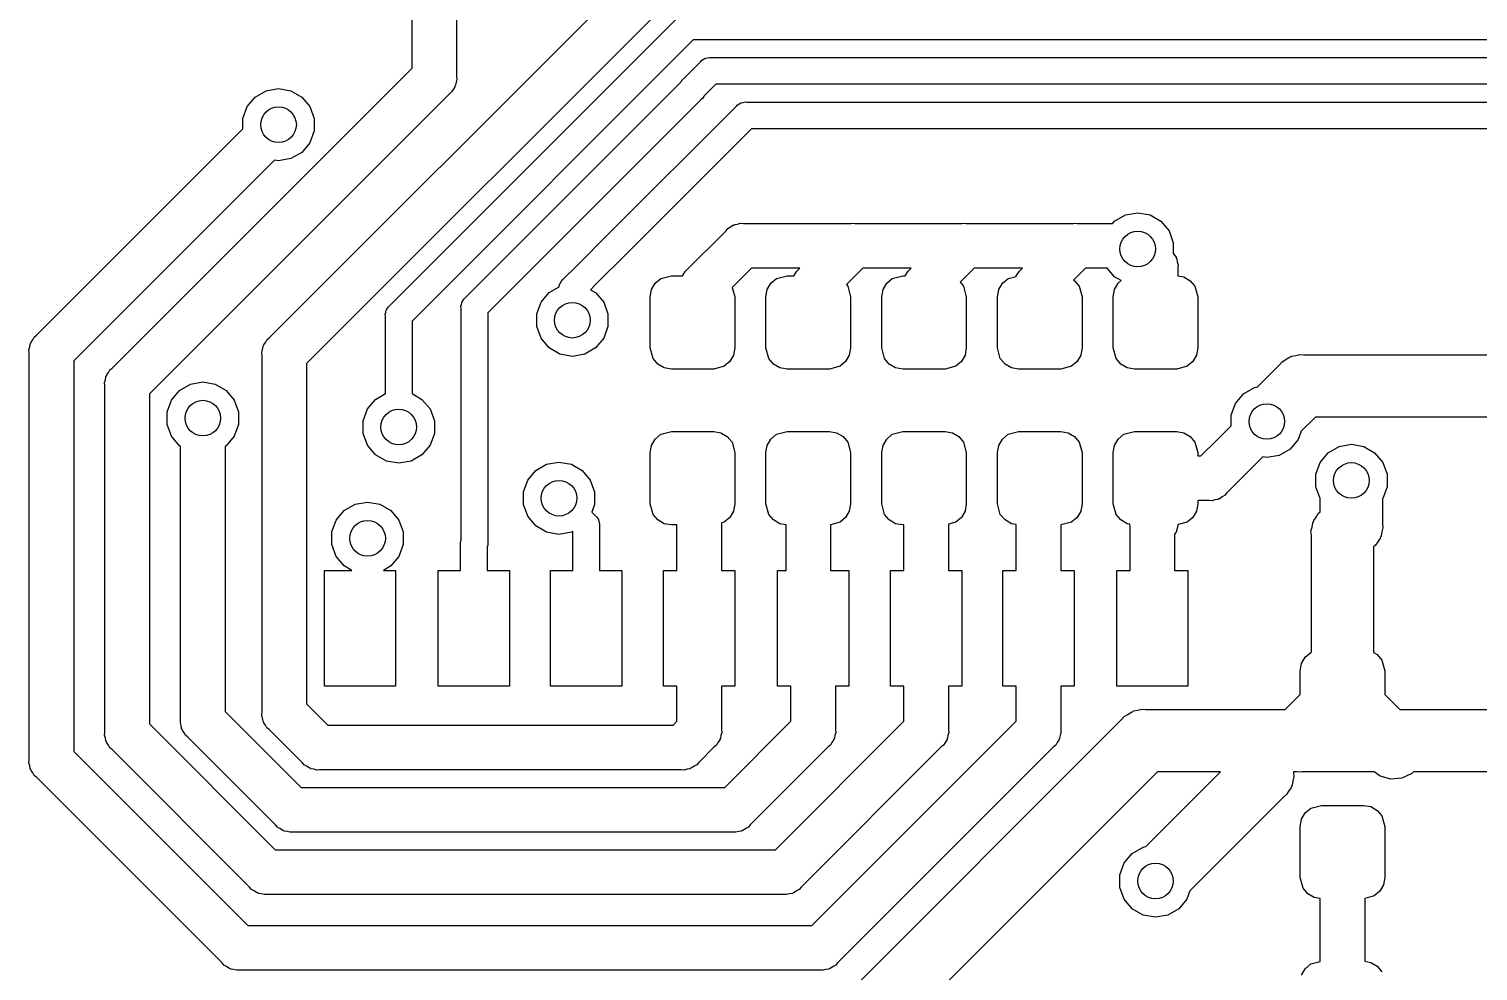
# Model space of a CAD drawing. Extents: x 41 to 175, y -135 to -43.
# Drawn here: x 40.85 to 57.12, y -126.01 to -115.43 of the extents above; entities that cross this region are included whole.
import ezdxf

# ---------------------------------------------------------------- set-up
doc = ezdxf.new("R2010")
doc.units = 0
doc.header["$MEASUREMENT"] = 0
doc.layers.add('BLACK', color=7, linetype='CONTINUOUS')

msp = doc.modelspace()

# ---------------------------------------------------------------- linework, layer by layer
at = {"layer": 'BLACK', "linetype": 'CONTINUOUS'}
for p, q in [((43.5456, -118.899), (51.85, -110.594)), ((52.2691, -110.882), (43.9647, -119.187)), ((45.15, -115.869), (45.15, -114.353)), ((45.65, -114.446), (45.65, -115.961)), ((44.8986, -118.536), (48.1358, -115.299)), ((48.3086, -115.55), (45.15, -118.709)), ((63.9435, -115.55), (48.3086, -115.55)), ((41.7809, -119.238), (45.15, -115.869)), ((48.1986, -115.989), (48.3893, -115.799)), ((48.3893, -115.799), (48.4021, -115.783)), ((48.4021, -115.783), (48.4193, -115.773)), ((48.4193, -115.773), (48.4356, -115.762)), ((48.4356, -115.762), (48.4421, -115.76)), ((48.4421, -115.76), (48.4479, -115.757)), ((48.4479, -115.757), (48.4674, -115.753)), ((48.4674, -115.753), (48.4867, -115.748)), ((48.4867, -115.748), (48.5067, -115.75)), ((48.5067, -115.75), (68.028, -115.75)), ((45.6443, -116.026), (45.6385, -116.059)), ((45.6529, -115.994), (45.6443, -116.026)), ((45.65, -115.961), (45.6529, -115.994)), ((45.7486, -118.446), (48.168, -116.027)), ((48.168, -116.027), (48.1734, -116.019)), ((48.1734, -116.019), (48.1833, -116.002)), ((48.1833, -116.002), (48.1986, -115.989)), ((45.5691, -116.157), (42.2, -119.526)), ((43.2983, -116.301), (43.3889, -116.193)), ((43.3889, -116.193), (43.5111, -116.122)), ((43.5111, -116.122), (43.65, -116.098)), ((43.65, -116.098), (43.7889, -116.122)), ((43.7889, -116.122), (43.9111, -116.193)), ((43.9111, -116.193), (44.0018, -116.301)), ((45.5945, -116.135), (45.5691, -116.157)), ((45.611, -116.107), (45.5945, -116.135)), ((45.6301, -116.079), (45.611, -116.107)), ((45.633, -116.069), (45.6301, -116.079)), ((45.6385, -116.059), (45.633, -116.069)), ((48.4266, -116.188), (48.4167, -116.205)), ((48.432, -116.18), (48.4266, -116.188)), ((48.5621, -116.05), (48.432, -116.18)), ((68.0836, -116.05), (48.5621, -116.05)), ((43.25, -116.433), (43.2983, -116.301)), ((44.0018, -116.301), (44.05, -116.433)), ((48.4014, -116.218), (46, -118.619)), ((47.3532, -117.735), (48.7893, -116.299)), ((48.4167, -116.205), (48.4014, -116.218)), ((48.7893, -116.299), (48.8021, -116.283)), ((48.8021, -116.283), (48.8193, -116.273)), ((48.8193, -116.273), (48.8356, -116.262)), ((48.8356, -116.262), (48.8421, -116.26)), ((48.8421, -116.26), (48.8479, -116.257)), ((48.8479, -116.257), (48.8675, -116.253)), ((48.8675, -116.253), (48.8867, -116.248)), ((48.8867, -116.248), (48.9065, -116.25)), ((48.9065, -116.25), (68.2351, -116.25)), ((43.25, -116.55), (43.25, -116.433)), ((44.05, -116.433), (44.05, -116.574)), ((43.0887, -116.712), (43.25, -116.55)), ((44.05, -116.574), (44.0018, -116.707)), ((48.9621, -116.55), (47.5654, -117.947)), ((68.2907, -116.55), (48.9621, -116.55)), ((40.9309, -118.869), (43.0887, -116.712)), ((43.0887, -116.712), (43.0887, -116.712)), ((43.9111, -116.815), (43.7889, -116.885)), ((44.0018, -116.707), (43.9111, -116.815)), ((43.6053, -116.902), (43.4423, -117.065)), ((43.65, -116.91), (43.6053, -116.902)), ((43.7889, -116.885), (43.65, -116.91)), ((43.4423, -117.065), (41.35, -119.157)), ((43.4423, -117.065), (43.4423, -117.065)), ((53.1611, -117.518), (53.3, -117.494)), ((53.3, -117.494), (53.4389, -117.518)), ((48.6972, -117.669), (48.7259, -117.653)), ((48.7259, -117.653), (48.7531, -117.634)), ((48.7531, -117.634), (48.7639, -117.631)), ((48.7639, -117.631), (48.7736, -117.625)), ((48.7736, -117.625), (48.8062, -117.62)), ((48.8062, -117.62), (48.8383, -117.611)), ((48.8383, -117.611), (48.8713, -117.614)), ((48.8713, -117.614), (50.0775, -117.614)), ((50.0775, -117.614), (50.0883, -117.611)), ((50.0883, -117.611), (50.1213, -117.614)), ((50.1213, -117.614), (51.3275, -117.614)), ((51.3275, -117.614), (51.3383, -117.611)), ((51.3383, -117.611), (51.3713, -117.614)), ((51.3713, -117.614), (52.5775, -117.614)), ((52.5775, -117.614), (52.5883, -117.611)), ((52.5883, -117.611), (52.6213, -117.614)), ((52.6213, -117.614), (53.0179, -117.614)), ((53.0179, -117.614), (53.0389, -117.589)), ((53.0389, -117.589), (53.1611, -117.518)), ((53.4389, -117.518), (53.5611, -117.589)), ((53.5611, -117.589), (53.6518, -117.697)), ((47.0032, -118.085), (47.3532, -117.735)), ((47.3532, -117.735), (47.3532, -117.735)), ((48.2224, -118.148), (48.6759, -117.695)), ((48.6759, -117.695), (48.6972, -117.669)), ((53.6518, -117.697), (53.7, -117.829)), ((53.7, -117.829), (53.7, -117.946)), ((47.5654, -117.947), (47.2153, -118.297)), ((47.5654, -117.947), (47.5654, -117.947)), ((53.7, -117.946), (53.711, -117.966)), ((53.711, -117.966), (53.7301, -117.993)), ((53.7301, -117.993), (53.733, -118.004)), ((46.8486, -118.239), (47.0032, -118.085)), ((47.0032, -118.085), (47.0032, -118.085)), ((48.1863, -118.2), (48.2224, -118.148)), ((48.9639, -118.114), (48.7466, -118.331)), ((49.5068, -118.114), (48.9639, -118.114)), ((49.4363, -118.2), (49.4724, -118.148)), ((49.4724, -118.148), (49.5068, -118.114)), ((50.2139, -118.114), (50.0276, -118.3)), ((50.7568, -118.114), (50.2139, -118.114)), ((50.6863, -118.2), (50.7224, -118.148)), ((50.7224, -118.148), (50.7568, -118.114)), ((51.4639, -118.114), (51.3048, -118.273)), ((52.0068, -118.114), (51.4639, -118.114)), ((51.9346, -118.202), (51.9724, -118.148)), ((51.9724, -118.148), (52.0068, -118.114)), ((52.7139, -118.114), (52.5788, -118.249)), ((52.9574, -118.114), (52.7139, -118.114)), ((53.0389, -118.211), (52.9574, -118.114)), ((53.733, -118.004), (53.7385, -118.013)), ((53.7385, -118.013), (53.7443, -118.046)), ((53.7443, -118.046), (53.7529, -118.078)), ((53.7529, -118.078), (53.75, -118.111)), ((53.75, -118.111), (53.75, -118.202)), ((46.8018, -118.324), (46.8034, -118.318)), ((46.8034, -118.318), (46.8069, -118.298)), ((46.8069, -118.298), (46.8102, -118.292)), ((46.8102, -118.292), (46.812, -118.286)), ((46.812, -118.286), (46.8234, -118.269)), ((46.8234, -118.269), (46.8333, -118.252)), ((46.8333, -118.252), (46.8486, -118.239)), ((47.2153, -118.297), (47.1554, -118.357)), ((47.2153, -118.297), (47.2153, -118.297)), ((47.8393, -118.356), (47.8806, -118.285)), ((47.8806, -118.285), (47.9437, -118.232)), ((47.9437, -118.232), (48.0625, -118.2)), ((48.0625, -118.2), (48.1863, -118.2)), ((49.1393, -118.356), (49.1806, -118.285)), ((49.1806, -118.285), (49.2437, -118.232)), ((49.2437, -118.232), (49.3625, -118.2)), ((49.3625, -118.2), (49.4363, -118.2)), ((50.0276, -118.3), (50.0432, -118.319)), ((50.0432, -118.319), (50.075, -118.438)), ((50.4393, -118.356), (50.4806, -118.285)), ((50.4806, -118.285), (50.5437, -118.232)), ((50.5437, -118.232), (50.6625, -118.2)), ((50.6625, -118.2), (50.6863, -118.2)), ((51.3048, -118.273), (51.3432, -118.319)), ((51.3432, -118.319), (51.375, -118.438)), ((51.7393, -118.356), (51.7806, -118.285)), ((51.7806, -118.285), (51.8438, -118.232)), ((51.8438, -118.232), (51.9331, -118.208)), ((51.9331, -118.208), (51.9346, -118.202)), ((52.5788, -118.249), (52.5902, -118.256)), ((52.5902, -118.256), (52.6432, -118.319)), ((52.6432, -118.319), (52.675, -118.438)), ((53.1156, -118.255), (53.0389, -118.211)), ((53.0393, -118.356), (53.0806, -118.285)), ((53.0806, -118.285), (53.1156, -118.255)), ((53.75, -118.202), (53.8187, -118.214)), ((53.8187, -118.214), (53.8902, -118.256)), ((53.8902, -118.256), (53.9432, -118.319)), ((53.9432, -118.319), (53.975, -118.438)), ((45.712, -118.493), (45.7234, -118.476)), ((45.7234, -118.476), (45.7333, -118.459)), ((45.7333, -118.459), (45.7486, -118.446)), ((46.5982, -118.497), (46.6889, -118.389)), ((46.6889, -118.389), (46.8018, -118.324)), ((47.1554, -118.357), (47.2111, -118.389)), ((47.2111, -118.389), (47.3018, -118.497)), ((47.825, -118.438), (47.8393, -118.356)), ((47.825, -119.012), (47.825, -118.438)), ((48.7466, -118.331), (48.775, -118.438)), ((48.775, -118.438), (48.775, -119.012)), ((49.125, -118.438), (49.1393, -118.356)), ((49.125, -119.012), (49.125, -118.438)), ((50.075, -118.438), (50.075, -119.012)), ((50.425, -118.438), (50.4393, -118.356)), ((50.425, -119.012), (50.425, -118.438)), ((51.375, -118.438), (51.375, -119.012)), ((51.725, -118.438), (51.7393, -118.356)), ((51.725, -119.012), (51.725, -118.438)), ((52.675, -118.438), (52.675, -119.012)), ((53.025, -118.438), (53.0393, -118.356)), ((53.025, -119.012), (53.025, -118.438)), ((53.975, -118.438), (53.975, -119.012)), ((44.8483, -118.633), (44.8534, -118.614)), ((44.85, -118.653), (44.8483, -118.633)), ((44.8534, -118.614), (44.8569, -118.594)), ((44.8569, -118.594), (44.8602, -118.589)), ((44.8602, -118.589), (44.862, -118.582)), ((44.862, -118.582), (44.8734, -118.566)), ((44.8734, -118.566), (44.8833, -118.549)), ((44.8833, -118.549), (44.8986, -118.536)), ((45.6983, -118.544), (45.7034, -118.525)), ((45.7, -118.564), (45.6983, -118.544)), ((45.7, -121.166), (45.7, -118.564)), ((45.7034, -118.525), (45.7069, -118.505)), ((45.7069, -118.505), (45.7102, -118.499)), ((45.7102, -118.499), (45.712, -118.493)), ((46, -118.619), (46, -121.198)), ((46.55, -118.629), (46.5982, -118.497)), ((46.55, -118.771), (46.55, -118.629)), ((47.3018, -118.497), (47.35, -118.629)), ((47.35, -118.629), (47.35, -118.771)), ((44.85, -119.525), (44.85, -118.653)), ((45.15, -118.709), (45.15, -119.525)), ((46.5982, -118.903), (46.55, -118.771)), ((47.35, -118.771), (47.3018, -118.903)), ((40.8557, -119), (40.8615, -118.967)), ((40.8615, -118.967), (40.867, -118.957)), ((40.867, -118.957), (40.8699, -118.947)), ((40.8699, -118.947), (40.889, -118.919)), ((40.889, -118.919), (40.9055, -118.891)), ((40.9055, -118.891), (40.9309, -118.869)), ((43.4846, -118.976), (43.5036, -118.949)), ((43.5036, -118.949), (43.5202, -118.92)), ((43.5202, -118.92), (43.5456, -118.899)), ((46.6889, -119.011), (46.5982, -118.903)), ((47.3018, -118.903), (47.2111, -119.011)), ((40.8471, -119.032), (40.8557, -119)), ((40.85, -119.065), (40.8471, -119.032)), ((40.85, -123.639), (40.85, -119.065)), ((43.4618, -119.061), (43.4704, -119.029)), ((43.4647, -119.094), (43.4618, -119.061)), ((43.4647, -123.104), (43.4647, -119.094)), ((43.4704, -119.029), (43.4761, -118.996)), ((43.4761, -118.996), (43.4817, -118.987)), ((43.4817, -118.987), (43.4846, -118.976)), ((46.8111, -119.082), (46.6889, -119.011)), ((46.95, -119.106), (46.8111, -119.082)), ((47.0889, -119.082), (46.95, -119.106)), ((47.2111, -119.011), (47.0889, -119.082)), ((47.8568, -119.131), (47.825, -119.012)), ((47.9098, -119.194), (47.8568, -119.131)), ((48.7607, -119.094), (48.7194, -119.165)), ((48.775, -119.012), (48.7607, -119.094)), ((49.1568, -119.131), (49.125, -119.012)), ((49.2098, -119.194), (49.1568, -119.131)), ((50.0607, -119.094), (50.0194, -119.165)), ((50.075, -119.012), (50.0607, -119.094)), ((50.4568, -119.131), (50.425, -119.012)), ((50.5098, -119.194), (50.4568, -119.131)), ((51.3607, -119.094), (51.3194, -119.165)), ((51.375, -119.012), (51.3607, -119.094)), ((51.7568, -119.131), (51.725, -119.012)), ((51.8098, -119.194), (51.7568, -119.131)), ((52.6607, -119.094), (52.6194, -119.165)), ((52.675, -119.012), (52.6607, -119.094)), ((53.0568, -119.131), (53.025, -119.012)), ((53.1098, -119.194), (53.0568, -119.131)), ((53.9607, -119.094), (53.9194, -119.165)), ((53.975, -119.012), (53.9607, -119.094)), ((54.9618, -119.143), (54.9998, -119.116)), ((54.9998, -119.116), (55.0149, -119.112)), ((55.0149, -119.112), (55.0284, -119.104)), ((55.0284, -119.104), (55.0742, -119.096)), ((55.0742, -119.096), (55.119, -119.084)), ((55.119, -119.084), (55.1653, -119.088)), ((55.1653, -119.088), (60.8229, -119.088)), ((41.35, -119.157), (41.35, -123.546)), ((41.7199, -119.315), (41.739, -119.288)), ((41.739, -119.288), (41.7555, -119.259)), ((41.7555, -119.259), (41.7809, -119.238)), ((43.9647, -119.187), (43.9647, -123.011)), ((47.9813, -119.236), (47.9098, -119.194)), ((48.0625, -119.25), (47.9813, -119.236)), ((48.5375, -119.25), (48.0625, -119.25)), ((48.6562, -119.218), (48.5375, -119.25)), ((48.7194, -119.165), (48.6562, -119.218)), ((49.2813, -119.236), (49.2098, -119.194)), ((49.3625, -119.25), (49.2813, -119.236)), ((49.8375, -119.25), (49.3625, -119.25)), ((49.9562, -119.218), (49.8375, -119.25)), ((50.0194, -119.165), (49.9562, -119.218)), ((50.5813, -119.236), (50.5098, -119.194)), ((50.6625, -119.25), (50.5813, -119.236)), ((51.1375, -119.25), (50.6625, -119.25)), ((51.2562, -119.218), (51.1375, -119.25)), ((51.3194, -119.165), (51.2562, -119.218)), ((51.8813, -119.236), (51.8098, -119.194)), ((51.9625, -119.25), (51.8813, -119.236)), ((52.4375, -119.25), (51.9625, -119.25)), ((52.5562, -119.218), (52.4375, -119.25)), ((52.6194, -119.165), (52.5562, -119.218)), ((53.1813, -119.236), (53.1098, -119.194)), ((53.2625, -119.25), (53.1813, -119.236)), ((53.7375, -119.25), (53.2625, -119.25)), ((53.8562, -119.218), (53.7375, -119.25)), ((53.9194, -119.165), (53.8562, -119.218)), ((54.6422, -119.451), (54.8917, -119.202)), ((54.8917, -119.202), (54.9215, -119.166)), ((54.9215, -119.166), (54.9618, -119.143)), ((41.6971, -119.4), (41.7057, -119.368)), ((41.7, -119.433), (41.6971, -119.4)), ((41.7, -123.329), (41.7, -119.433)), ((41.7057, -119.368), (41.7115, -119.335)), ((41.7115, -119.335), (41.717, -119.326)), ((41.717, -119.326), (41.7199, -119.315)), ((42.5389, -119.489), (42.6611, -119.418)), ((42.6611, -119.418), (42.8, -119.394)), ((42.8, -119.394), (42.9389, -119.418)), ((42.9389, -119.418), (43.0611, -119.489)), ((54.4889, -119.527), (54.6111, -119.457)), ((54.6111, -119.457), (54.6422, -119.451)), ((42.2, -119.526), (42.2, -123.236)), ((42.4, -119.729), (42.4482, -119.597)), ((42.4482, -119.597), (42.5389, -119.489)), ((43.0611, -119.489), (43.1518, -119.597)), ((43.1518, -119.597), (43.2, -119.729)), ((44.6482, -119.697), (44.7389, -119.589)), ((44.7389, -119.589), (44.85, -119.525)), ((45.15, -119.525), (45.2611, -119.589)), ((45.2611, -119.589), (45.3518, -119.697)), ((54.3982, -119.635), (54.4889, -119.527)), ((42.4, -119.871), (42.4, -119.729)), ((43.2, -119.729), (43.2, -119.871)), ((44.6, -119.829), (44.6482, -119.697)), ((45.3518, -119.697), (45.4, -119.829)), ((54.35, -119.768), (54.3982, -119.635)), ((54.35, -119.885), (54.35, -119.768)), ((42.4482, -120.003), (42.4, -119.871)), ((43.2, -119.871), (43.1518, -120.003)), ((44.6, -119.971), (44.6, -119.829)), ((45.4, -119.829), (45.4, -119.971)), ((54.1887, -120.046), (54.35, -119.885)), ((55.136, -119.947), (55.1017, -120.041)), ((55.295, -119.788), (55.136, -119.947)), ((60.6992, -119.788), (55.295, -119.788)), ((42.5389, -120.111), (42.4482, -120.003)), ((43.1518, -120.003), (43.0611, -120.111)), ((44.6482, -120.103), (44.6, -119.971)), ((44.7389, -120.211), (44.6482, -120.103)), ((45.3518, -120.103), (45.2611, -120.211)), ((45.4, -119.971), (45.3518, -120.103)), ((47.825, -120.188), (47.8393, -120.106)), ((47.8393, -120.106), (47.8806, -120.035)), ((47.8806, -120.035), (47.9437, -119.982)), ((47.9437, -119.982), (48.0625, -119.95)), ((48.0625, -119.95), (48.5375, -119.95)), ((48.5375, -119.95), (48.6187, -119.964)), ((48.6187, -119.964), (48.6902, -120.006)), ((48.6902, -120.006), (48.7432, -120.069)), ((48.7432, -120.069), (48.775, -120.188)), ((49.125, -120.188), (49.1393, -120.106)), ((49.1393, -120.106), (49.1806, -120.035)), ((49.1806, -120.035), (49.2437, -119.982)), ((49.2437, -119.982), (49.3625, -119.95)), ((49.3625, -119.95), (49.8375, -119.95)), ((49.8375, -119.95), (49.9187, -119.964)), ((49.9187, -119.964), (49.9902, -120.006)), ((49.9902, -120.006), (50.0432, -120.069)), ((50.0432, -120.069), (50.075, -120.188)), ((50.425, -120.188), (50.4393, -120.106)), ((50.4393, -120.106), (50.4806, -120.035)), ((50.4806, -120.035), (50.5437, -119.982)), ((50.5437, -119.982), (50.6625, -119.95)), ((50.6625, -119.95), (51.1375, -119.95)), ((51.1375, -119.95), (51.2187, -119.964)), ((51.2187, -119.964), (51.2902, -120.006)), ((51.2902, -120.006), (51.3432, -120.069)), ((51.3432, -120.069), (51.375, -120.188)), ((51.725, -120.188), (51.7393, -120.106)), ((51.7393, -120.106), (51.7806, -120.035)), ((51.7806, -120.035), (51.8438, -119.982)), ((51.8438, -119.982), (51.9625, -119.95)), ((51.9625, -119.95), (52.4375, -119.95)), ((52.4375, -119.95), (52.5187, -119.964)), ((52.5187, -119.964), (52.5902, -120.006)), ((52.5902, -120.006), (52.6432, -120.069)), ((52.6432, -120.069), (52.675, -120.188)), ((53.025, -120.188), (53.0393, -120.106)), ((53.0393, -120.106), (53.0806, -120.035)), ((53.0806, -120.035), (53.1437, -119.982)), ((53.1437, -119.982), (53.2625, -119.95)), ((53.2625, -119.95), (53.7375, -119.95)), ((53.7375, -119.95), (53.8187, -119.964)), ((53.8187, -119.964), (53.8902, -120.006)), ((53.8902, -120.006), (53.9432, -120.069)), ((53.9432, -120.069), (53.975, -120.188)), ((54.0096, -120.225), (54.1887, -120.046)), ((54.1887, -120.046), (54.1887, -120.046)), ((55.1017, -120.041), (55.0111, -120.149)), ((55.5611, -120.118), (55.7, -120.094)), ((55.7, -120.094), (55.8389, -120.118)), ((42.55, -120.118), (42.5389, -120.111)), ((42.55, -123.189), (42.55, -120.118)), ((43.0611, -120.111), (43.05, -120.118)), ((43.05, -120.118), (43.05, -123.096)), ((44.8611, -120.282), (44.7389, -120.211)), ((45.2611, -120.211), (45.1389, -120.282)), ((47.825, -120.762), (47.825, -120.188)), ((48.775, -120.188), (48.775, -120.762)), ((49.125, -120.762), (49.125, -120.188)), ((50.075, -120.188), (50.075, -120.762)), ((50.425, -120.762), (50.425, -120.188)), ((51.375, -120.188), (51.375, -120.762)), ((51.725, -120.762), (51.725, -120.188)), ((52.675, -120.188), (52.675, -120.762)), ((53.025, -120.762), (53.025, -120.188)), ((53.975, -120.188), (53.975, -120.225)), ((53.975, -120.225), (54.0096, -120.225)), ((54.7053, -120.236), (54.5422, -120.399)), ((54.75, -120.244), (54.7053, -120.236)), ((54.8889, -120.22), (54.75, -120.244)), ((55.0111, -120.149), (54.8889, -120.22)), ((55.3482, -120.297), (55.4389, -120.189)), ((55.4389, -120.189), (55.5611, -120.118)), ((55.8389, -120.118), (55.9611, -120.189)), ((55.9611, -120.189), (56.0518, -120.297)), ((45, -120.306), (44.8611, -120.282)), ((45.1389, -120.282), (45, -120.306)), ((46.4482, -120.497), (46.5389, -120.389)), ((46.5389, -120.389), (46.6611, -120.318)), ((46.6611, -120.318), (46.8, -120.294)), ((46.8, -120.294), (46.9389, -120.318)), ((46.9389, -120.318), (47.0611, -120.389)), ((47.0611, -120.389), (47.1518, -120.497)), ((54.5422, -120.4), (54.2977, -120.644)), ((54.5422, -120.399), (54.5422, -120.4)), ((55.3, -120.429), (55.3482, -120.297)), ((55.3, -120.571), (55.3, -120.429)), ((56.0518, -120.297), (56.1, -120.429)), ((56.1, -120.429), (56.1, -120.571)), ((46.4, -120.629), (46.4482, -120.497)), ((47.1518, -120.497), (47.2, -120.629)), ((55.3482, -120.703), (55.3, -120.571)), ((56.1, -120.571), (56.0518, -120.703)), ((44.5111, -120.768), (44.65, -120.744)), ((44.65, -120.744), (44.7889, -120.768)), ((46.4, -120.771), (46.4, -120.629)), ((47.2, -120.629), (47.2, -120.771)), ((54.1023, -120.725), (53.975, -120.725)), ((53.975, -120.725), (53.975, -120.762)), ((54.1353, -120.728), (54.1023, -120.725)), ((54.1673, -120.719), (54.1353, -120.728)), ((54.2, -120.714), (54.1673, -120.719)), ((54.2097, -120.708), (54.2, -120.714)), ((54.2205, -120.705), (54.2097, -120.708)), ((54.2476, -120.686), (54.2205, -120.705)), ((54.2764, -120.669), (54.2476, -120.686)), ((54.2977, -120.644), (54.2764, -120.669)), ((55.35, -120.705), (55.3482, -120.703)), ((55.35, -120.853), (55.35, -120.705)), ((56.0518, -120.703), (56.05, -120.705)), ((56.05, -120.705), (56.05, -120.985)), ((44.2982, -120.947), (44.3889, -120.839)), ((44.3889, -120.839), (44.5111, -120.768)), ((44.7889, -120.768), (44.9111, -120.839)), ((44.9111, -120.839), (45.0018, -120.947)), ((46.4482, -120.903), (46.4, -120.771)), ((46.5389, -121.011), (46.4482, -120.903)), ((47.2, -120.771), (47.1687, -120.857)), ((47.1687, -120.857), (47.2061, -120.894)), ((47.2061, -120.894), (47.2214, -120.907)), ((47.2214, -120.907), (47.2313, -120.924)), ((47.8568, -120.881), (47.825, -120.762)), ((47.9098, -120.944), (47.8568, -120.881)), ((48.7194, -120.915), (48.6562, -120.968)), ((48.7607, -120.844), (48.7194, -120.915)), ((48.775, -120.762), (48.7607, -120.844)), ((49.1568, -120.881), (49.125, -120.762)), ((49.2098, -120.944), (49.1568, -120.881)), ((50.0194, -120.915), (49.9562, -120.968)), ((50.0607, -120.844), (50.0194, -120.915)), ((50.075, -120.762), (50.0607, -120.844)), ((50.4568, -120.881), (50.425, -120.762)), ((50.5098, -120.944), (50.4568, -120.881)), ((51.3194, -120.915), (51.2562, -120.968)), ((51.3607, -120.844), (51.3194, -120.915)), ((51.375, -120.762), (51.3607, -120.844)), ((51.7568, -120.881), (51.725, -120.762)), ((51.8098, -120.944), (51.7568, -120.881)), ((52.6194, -120.915), (52.5562, -120.968)), ((52.6607, -120.844), (52.6194, -120.915)), ((52.675, -120.762), (52.6607, -120.844)), ((53.0568, -120.881), (53.025, -120.762)), ((53.1098, -120.944), (53.0568, -120.881)), ((53.9194, -120.915), (53.8562, -120.968)), ((53.9607, -120.844), (53.9194, -120.915)), ((53.975, -120.762), (53.9607, -120.844)), ((55.2779, -120.95), (55.3045, -120.912)), ((55.3045, -120.912), (55.3277, -120.872)), ((55.3277, -120.872), (55.35, -120.853)), ((44.25, -121.079), (44.2982, -120.947)), ((44.25, -121.221), (44.25, -121.079)), ((45.0018, -120.947), (45.05, -121.079)), ((45.05, -121.079), (45.05, -121.221)), ((46.6611, -121.082), (46.5389, -121.011)), ((46.8, -121.106), (46.6611, -121.082)), ((46.9389, -121.082), (46.8, -121.106)), ((46.9547, -121.073), (46.9389, -121.082)), ((46.9547, -121.51), (46.9547, -121.073)), ((47.2313, -120.924), (47.2427, -120.94)), ((47.2427, -120.94), (47.2445, -120.947)), ((47.2445, -120.947), (47.2478, -120.953)), ((47.2478, -120.953), (47.2513, -120.972)), ((47.2513, -120.972), (47.2564, -120.991)), ((47.2564, -120.991), (47.2547, -121.011)), ((47.2547, -121.011), (47.2547, -121.51)), ((47.9813, -120.986), (47.9098, -120.944)), ((48.0625, -121), (47.9813, -120.986)), ((48.1247, -121), (48.0625, -121)), ((48.1247, -121.51), (48.1247, -121)), ((48.6562, -120.968), (48.6247, -120.977)), ((48.6247, -120.977), (48.6247, -121.51)), ((49.2813, -120.986), (49.2098, -120.944)), ((49.35, -120.998), (49.2813, -120.986)), ((49.35, -121.51), (49.35, -120.998)), ((49.9562, -120.968), (49.85, -120.997)), ((49.85, -120.997), (49.85, -121.51)), ((50.5813, -120.986), (50.5098, -120.944)), ((50.6625, -121), (50.5813, -120.986)), ((50.6747, -121), (50.6625, -121)), ((50.6747, -121.51), (50.6747, -121)), ((51.2562, -120.968), (51.1747, -120.99)), ((51.1747, -120.99), (51.1747, -121.51)), ((51.8813, -120.986), (51.8098, -120.944)), ((51.9347, -120.995), (51.8813, -120.986)), ((51.9347, -121.51), (51.9347, -120.995)), ((52.4375, -121), (52.4347, -121)), ((52.4347, -121), (52.4347, -121.51)), ((52.5562, -120.968), (52.4375, -121)), ((53.1813, -120.986), (53.1098, -120.944)), ((53.2121, -120.991), (53.1813, -120.986)), ((53.2147, -121.021), (53.2121, -120.991)), ((53.2147, -121.51), (53.2147, -121.021)), ((53.7301, -121.082), (53.7147, -121.104)), ((53.7529, -120.996), (53.7301, -121.082)), ((53.8562, -120.968), (53.7528, -120.996)), ((53.7528, -120.996), (53.7529, -120.996)), ((55.246, -121.069), (55.258, -121.024)), ((55.25, -121.115), (55.246, -121.069)), ((55.258, -121.024), (55.266, -120.978)), ((55.266, -120.978), (55.2739, -120.965)), ((55.2739, -120.965), (55.2779, -120.95)), ((56.042, -121.076), (56.034, -121.122)), ((56.054, -121.031), (56.042, -121.076)), ((56.05, -120.985), (56.054, -121.031)), ((44.2982, -121.353), (44.25, -121.221)), ((45.05, -121.221), (45.0018, -121.353)), ((45.6929, -121.196), (45.6981, -121.177)), ((45.6947, -121.216), (45.6929, -121.196)), ((45.6947, -121.51), (45.6947, -121.216)), ((45.6981, -121.177), (45.7, -121.166)), ((45.9966, -121.237), (45.9947, -121.248)), ((45.9947, -121.248), (45.9947, -121.51)), ((46.0017, -121.218), (45.9966, -121.237)), ((46, -121.198), (46.0017, -121.218)), ((53.7147, -121.104), (53.7147, -121.51)), ((55.25, -121.769), (55.25, -121.115)), ((55.9723, -121.228), (55.95, -121.247)), ((55.95, -121.247), (55.95, -122.432)), ((55.9955, -121.188), (55.9723, -121.228)), ((56.0221, -121.15), (55.9955, -121.188)), ((56.0261, -121.135), (56.0221, -121.15)), ((56.034, -121.122), (56.0261, -121.135)), ((44.3889, -121.461), (44.2982, -121.353)), ((45.0018, -121.353), (44.9111, -121.461)), ((44.1647, -122.81), (44.1647, -121.51)), ((44.1647, -121.51), (44.4729, -121.51)), ((44.4729, -121.51), (44.3889, -121.461)), ((44.9111, -121.461), (44.8271, -121.51)), ((44.8271, -121.51), (44.9647, -121.51)), ((44.9647, -121.51), (44.9647, -122.81)), ((45.4447, -122.81), (45.4447, -121.51)), ((45.4447, -121.51), (45.6947, -121.51)), ((45.9947, -121.51), (46.2447, -121.51)), ((46.2447, -121.51), (46.2447, -122.81)), ((46.7047, -122.81), (46.7047, -121.51)), ((46.7047, -121.51), (46.9547, -121.51)), ((47.2547, -121.51), (47.5047, -121.51)), ((47.5047, -121.51), (47.5047, -122.81)), ((47.9747, -122.81), (47.9747, -121.51)), ((47.9747, -121.51), (48.1247, -121.51)), ((48.6247, -121.51), (48.7747, -121.51)), ((48.7747, -121.51), (48.7747, -122.81)), ((49.2547, -122.81), (49.2547, -121.51)), ((49.2547, -121.51), (49.35, -121.51)), ((49.85, -121.51), (50.0547, -121.51)), ((50.0547, -121.51), (50.0547, -122.81)), ((50.5247, -122.81), (50.5247, -121.51)), ((50.5247, -121.51), (50.6747, -121.51)), ((51.1747, -121.51), (51.3247, -121.51)), ((51.3247, -121.51), (51.3247, -122.81)), ((51.7847, -122.81), (51.7847, -121.51)), ((51.7847, -121.51), (51.9347, -121.51)), ((52.4347, -121.51), (52.5847, -121.51)), ((52.5847, -121.51), (52.5847, -122.81)), ((53.0647, -122.81), (53.0647, -121.51)), ((53.0647, -121.51), (53.2147, -121.51)), ((53.7147, -121.51), (53.8647, -121.51)), ((53.8647, -121.51), (53.8647, -122.81)), ((55.25, -122.43), (55.25, -121.769)), ((55.25, -121.769), (55.25, -121.769)), ((55.1393, -122.556), (55.1806, -122.485)), ((55.1806, -122.485), (55.2437, -122.432)), ((55.2437, -122.432), (55.25, -122.43)), ((55.95, -122.432), (55.9902, -122.456)), ((55.9902, -122.456), (56.0432, -122.519)), ((56.0432, -122.519), (56.075, -122.637)), ((55.125, -122.637), (55.1393, -122.556)), ((55.125, -122.905), (55.125, -122.637)), ((56.075, -122.637), (56.075, -122.905)), ((44.9647, -122.81), (44.1647, -122.81)), ((46.2447, -122.81), (45.4447, -122.81)), ((47.5047, -122.81), (46.7047, -122.81)), ((48.1247, -122.81), (47.9747, -122.81)), ((48.1247, -123.206), (48.1247, -122.81)), ((48.7747, -122.81), (48.6247, -122.81)), ((48.6247, -122.81), (48.6247, -123.299)), ((49.4047, -122.81), (49.2547, -122.81)), ((49.4047, -123.206), (49.4047, -122.81)), ((50.0547, -122.81), (49.9047, -122.81)), ((49.9047, -122.81), (49.9047, -123.299)), ((50.6747, -122.81), (50.5247, -122.81)), ((50.6747, -123.206), (50.6747, -122.81)), ((51.3247, -122.81), (51.1747, -122.81)), ((51.1747, -122.81), (51.1747, -123.299)), ((51.9347, -122.81), (51.7847, -122.81)), ((51.9347, -123.206), (51.9347, -122.81)), ((52.5847, -122.81), (52.4347, -122.81)), ((52.4347, -122.81), (52.4347, -123.299)), ((53.8647, -122.81), (53.0647, -122.81)), ((43.9647, -123.011), (44.2036, -123.25)), ((54.956, -123.074), (55.125, -122.905)), ((56.075, -122.905), (56.244, -123.074)), ((42.5471, -123.222), (42.55, -123.189)), ((43.05, -123.096), (43.9036, -123.95)), ((43.4618, -123.137), (43.4647, -123.104)), ((43.4704, -123.169), (43.4618, -123.137)), ((43.4761, -123.201), (43.4704, -123.169)), ((43.4817, -123.211), (43.4761, -123.201)), ((49.4855, -126.819), (53.1176, -123.187)), ((53.1176, -123.187), (53.1475, -123.152)), ((53.1475, -123.152), (53.1877, -123.129)), ((53.1877, -123.129), (53.2257, -123.102)), ((53.2257, -123.102), (53.2408, -123.098)), ((53.2408, -123.098), (53.2544, -123.09)), ((53.2544, -123.09), (53.3001, -123.082)), ((53.3001, -123.082), (53.345, -123.07)), ((53.345, -123.07), (53.3912, -123.074)), ((53.3912, -123.074), (54.956, -123.074)), ((56.244, -123.074), (57.5795, -123.074)), ((41.6971, -123.362), (41.7, -123.329)), ((41.7057, -123.394), (41.6971, -123.362)), ((42.2, -123.236), (43.6136, -124.65)), ((42.5557, -123.254), (42.5471, -123.222)), ((42.5615, -123.287), (42.5557, -123.254)), ((42.567, -123.296), (42.5615, -123.287)), ((42.5699, -123.307), (42.567, -123.296)), ((42.589, -123.334), (42.5699, -123.307)), ((42.6055, -123.363), (42.589, -123.334)), ((42.6309, -123.384), (42.6055, -123.363)), ((43.4846, -123.222), (43.4817, -123.211)), ((43.5036, -123.249), (43.4846, -123.222)), ((43.5202, -123.278), (43.5036, -123.249)), ((43.5456, -123.299), (43.5202, -123.278)), ((43.9155, -123.669), (43.5456, -123.299)), ((44.2036, -123.25), (48.0808, -123.25)), ((48.0808, -123.25), (48.1247, -123.206)), ((48.619, -123.364), (48.6132, -123.396)), ((48.6276, -123.332), (48.619, -123.364)), ((48.6247, -123.299), (48.6276, -123.332)), ((48.6608, -123.95), (49.4047, -123.206)), ((49.2308, -124.65), (50.6747, -123.206)), ((49.6408, -125.5), (51.9347, -123.206)), ((49.899, -123.364), (49.8932, -123.396)), ((49.9076, -123.332), (49.899, -123.364)), ((49.9047, -123.299), (49.9076, -123.332)), ((51.169, -123.364), (51.1632, -123.396)), ((51.1776, -123.332), (51.169, -123.364)), ((51.1747, -123.299), (51.1776, -123.332)), ((52.429, -123.364), (52.4232, -123.396)), ((52.4376, -123.332), (52.429, -123.364)), ((52.4347, -123.299), (52.4376, -123.332)), ((41.7115, -123.427), (41.7057, -123.394)), ((41.717, -123.436), (41.7115, -123.427)), ((41.7199, -123.447), (41.717, -123.436)), ((41.7389, -123.474), (41.7199, -123.447)), ((41.7555, -123.503), (41.7389, -123.474)), ((41.7809, -123.524), (41.7555, -123.503)), ((43.3256, -125.069), (41.7809, -123.524)), ((43.6155, -124.369), (42.6309, -123.384)), ((48.5437, -123.494), (48.3688, -123.669)), ((48.5691, -123.473), (48.5437, -123.494)), ((48.5857, -123.444), (48.5691, -123.473)), ((48.6047, -123.417), (48.5857, -123.444)), ((48.6076, -123.406), (48.6047, -123.417)), ((48.6132, -123.396), (48.6076, -123.406)), ((49.8237, -123.494), (48.9488, -124.369)), ((51.0937, -123.494), (49.5188, -125.069)), ((49.8491, -123.473), (49.8237, -123.494)), ((49.8657, -123.444), (49.8491, -123.473)), ((49.8847, -123.417), (49.8657, -123.444)), ((49.8876, -123.406), (49.8847, -123.417)), ((49.8932, -123.396), (49.8876, -123.406)), ((52.3537, -123.494), (49.9288, -125.919)), ((51.1191, -123.473), (51.0937, -123.494)), ((51.1357, -123.444), (51.1191, -123.473)), ((51.1547, -123.417), (51.1357, -123.444)), ((51.1576, -123.406), (51.1547, -123.417)), ((51.1632, -123.396), (51.1576, -123.406)), ((52.3791, -123.473), (52.3537, -123.494)), ((52.3957, -123.444), (52.3791, -123.473)), ((52.4147, -123.417), (52.3957, -123.444)), ((52.4176, -123.406), (52.4147, -123.417)), ((52.4232, -123.396), (52.4176, -123.406)), ((40.8471, -123.672), (40.85, -123.639)), ((40.8557, -123.704), (40.8471, -123.672)), ((41.35, -123.546), (43.3036, -125.5)), ((43.9368, -123.694), (43.9155, -123.669)), ((48.3688, -123.669), (48.3475, -123.694)), ((40.8615, -123.737), (40.8557, -123.704)), ((40.867, -123.746), (40.8615, -123.737)), ((40.8699, -123.757), (40.867, -123.746)), ((40.889, -123.784), (40.8699, -123.757)), ((40.9055, -123.813), (40.889, -123.784)), ((40.9309, -123.834), (40.9055, -123.813)), ((43.0155, -125.919), (40.9309, -123.834)), ((43.9655, -123.711), (43.9368, -123.694)), ((43.9927, -123.73), (43.9655, -123.711)), ((44.0035, -123.733), (43.9927, -123.73)), ((44.0132, -123.739), (44.0035, -123.733)), ((44.0458, -123.744), (44.0132, -123.739)), ((44.0779, -123.753), (44.0458, -123.744)), ((44.1109, -123.75), (44.0779, -123.753)), ((48.1734, -123.75), (44.1109, -123.75)), ((48.2065, -123.753), (48.1734, -123.75)), ((48.2385, -123.744), (48.2065, -123.753)), ((48.2712, -123.739), (48.2385, -123.744)), ((48.2808, -123.733), (48.2712, -123.739)), ((48.2916, -123.73), (48.2808, -123.733)), ((48.3188, -123.711), (48.2916, -123.73)), ((48.3475, -123.694), (48.3188, -123.711)), ((53.5209, -123.774), (49.9805, -127.314)), ((53.3922, -124.613), (54.231, -123.774)), ((54.231, -123.774), (53.5209, -123.774)), ((55.054, -123.831), (55.042, -123.876)), ((55.0857, -123.774), (55.05, -123.774)), ((55.05, -123.774), (55.05, -123.785)), ((55.05, -123.785), (55.054, -123.831)), ((55.1319, -123.778), (55.0857, -123.774)), ((55.147, -123.774), (55.1319, -123.778)), ((55.9562, -123.774), (55.147, -123.774)), ((56.0248, -123.822), (55.9562, -123.774)), ((56.144, -123.854), (56.0248, -123.822)), ((56.267, -123.843), (56.144, -123.854)), ((56.3788, -123.791), (56.267, -123.843)), ((56.3959, -123.774), (56.3788, -123.791)), ((57.9812, -123.774), (56.3959, -123.774)), ((43.9036, -123.95), (48.6608, -123.95)), ((54.9955, -123.988), (54.9723, -124.028)), ((55.0221, -123.95), (54.9955, -123.988)), ((55.0261, -123.935), (55.0221, -123.95)), ((55.034, -123.922), (55.0261, -123.935)), ((55.042, -123.876), (55.034, -123.922)), ((54.9367, -124.058), (53.886, -125.109)), ((54.9723, -124.028), (54.9367, -124.058)), ((55.2437, -124.182), (55.3625, -124.15)), ((55.3625, -124.15), (55.8375, -124.15)), ((55.8375, -124.15), (55.9187, -124.164)), ((55.9187, -124.164), (55.9902, -124.206)), ((55.125, -124.387), (55.1393, -124.306)), ((55.1393, -124.306), (55.1806, -124.235)), ((55.1806, -124.235), (55.2437, -124.182)), ((55.9902, -124.206), (56.0432, -124.269)), ((56.0432, -124.269), (56.075, -124.387)), ((43.6368, -124.394), (43.6155, -124.369)), ((43.6655, -124.411), (43.6368, -124.394)), ((43.6927, -124.43), (43.6655, -124.411)), ((43.7035, -124.433), (43.6927, -124.43)), ((43.7132, -124.439), (43.7035, -124.433)), ((43.7458, -124.444), (43.7132, -124.439)), ((43.7779, -124.453), (43.7458, -124.444)), ((43.8109, -124.45), (43.7779, -124.453)), ((48.7534, -124.45), (43.8109, -124.45)), ((48.7865, -124.453), (48.7534, -124.45)), ((48.8185, -124.444), (48.7865, -124.453)), ((48.8512, -124.439), (48.8185, -124.444)), ((48.8608, -124.433), (48.8512, -124.439)), ((48.8716, -124.43), (48.8608, -124.433)), ((48.8988, -124.411), (48.8716, -124.43)), ((48.9275, -124.394), (48.8988, -124.411)), ((48.9488, -124.369), (48.9275, -124.394)), ((55.125, -124.962), (55.125, -124.387)), ((56.075, -124.387), (56.075, -124.962)), ((43.6136, -124.65), (49.2308, -124.65)), ((53.2389, -124.689), (53.3611, -124.618)), ((53.3611, -124.618), (53.3922, -124.613)), ((53.1, -124.929), (53.1482, -124.797)), ((53.1482, -124.797), (53.2389, -124.689)), ((53.1, -125.071), (53.1, -124.929)), ((55.1568, -125.081), (55.125, -124.962)), ((56.075, -124.962), (56.0607, -125.044)), ((43.3469, -125.094), (43.3256, -125.069)), ((43.3756, -125.111), (43.3469, -125.094)), ((43.4028, -125.13), (43.3756, -125.111)), ((43.4136, -125.133), (43.4028, -125.13)), ((43.4232, -125.139), (43.4136, -125.133)), ((43.4559, -125.144), (43.4232, -125.139)), ((43.4879, -125.153), (43.4559, -125.144)), ((43.521, -125.15), (43.4879, -125.153)), ((49.3234, -125.15), (43.521, -125.15)), ((49.3564, -125.153), (49.3234, -125.15)), ((49.3885, -125.144), (49.3564, -125.153)), ((49.4211, -125.139), (49.3885, -125.144)), ((49.4308, -125.133), (49.4211, -125.139)), ((49.4416, -125.13), (49.4308, -125.133)), ((49.4688, -125.111), (49.4416, -125.13)), ((49.4975, -125.094), (49.4688, -125.111)), ((49.5188, -125.069), (49.4975, -125.094)), ((53.1482, -125.203), (53.1, -125.071)), ((53.886, -125.109), (53.8518, -125.203)), ((55.2098, -125.144), (55.1568, -125.081)), ((55.2813, -125.186), (55.2098, -125.144)), ((56.0194, -125.115), (55.9562, -125.168)), ((56.0607, -125.044), (56.0194, -125.115)), ((53.2389, -125.311), (53.1482, -125.203)), ((53.3611, -125.382), (53.2389, -125.311)), ((53.7611, -125.311), (53.6389, -125.382)), ((53.8518, -125.203), (53.7611, -125.311)), ((55.35, -125.198), (55.2813, -125.186)), ((55.35, -125.903), (55.35, -125.198)), ((55.9562, -125.168), (55.85, -125.197)), ((55.85, -125.197), (55.85, -125.902)), ((53.5, -125.406), (53.3611, -125.382)), ((53.6389, -125.382), (53.5, -125.406)), ((43.3036, -125.5), (49.6408, -125.5)), ((43.0368, -125.944), (43.0155, -125.919)), ((43.0655, -125.961), (43.0368, -125.944)), ((43.0927, -125.98), (43.0655, -125.961)), ((49.8788, -125.961), (49.8516, -125.98)), ((49.9075, -125.944), (49.8788, -125.961)), ((49.9288, -125.919), (49.9075, -125.944)), ((55.1806, -125.985), (55.2437, -125.932)), ((55.2437, -125.932), (55.35, -125.903)), ((55.85, -125.902), (55.9187, -125.914)), ((55.9187, -125.914), (55.9902, -125.956)), ((55.9902, -125.956), (56.0432, -126.019)), ((43.1035, -125.983), (43.0927, -125.98)), ((43.1132, -125.989), (43.1035, -125.983)), ((43.1458, -125.994), (43.1132, -125.989)), ((43.1779, -126.003), (43.1458, -125.994)), ((43.2109, -126), (43.1779, -126.003)), ((49.7334, -126), (43.2109, -126)), ((49.7665, -126.003), (49.7334, -126)), ((49.7985, -125.994), (49.7665, -126.003)), ((49.8312, -125.989), (49.7985, -125.994)), ((49.8408, -125.983), (49.8312, -125.989)), ((49.8516, -125.98), (49.8408, -125.983)), ((55.1393, -126.056), (55.1806, -125.985))]:
    msp.add_line(p, q, dxfattribs=at)
at = {"layer": 'BLACK'}
for centre in [(43.65, -116.504), (53.3, -117.9), (46.95, -118.7), (42.8, -119.8), (45, -119.9), (54.75, -119.838), (55.7, -120.5), (46.8, -120.7), (44.65, -121.15), (53.5, -125)]:
    msp.add_circle(centre, 0.2, dxfattribs=at)

doc.saveas('drawing.dxf')
